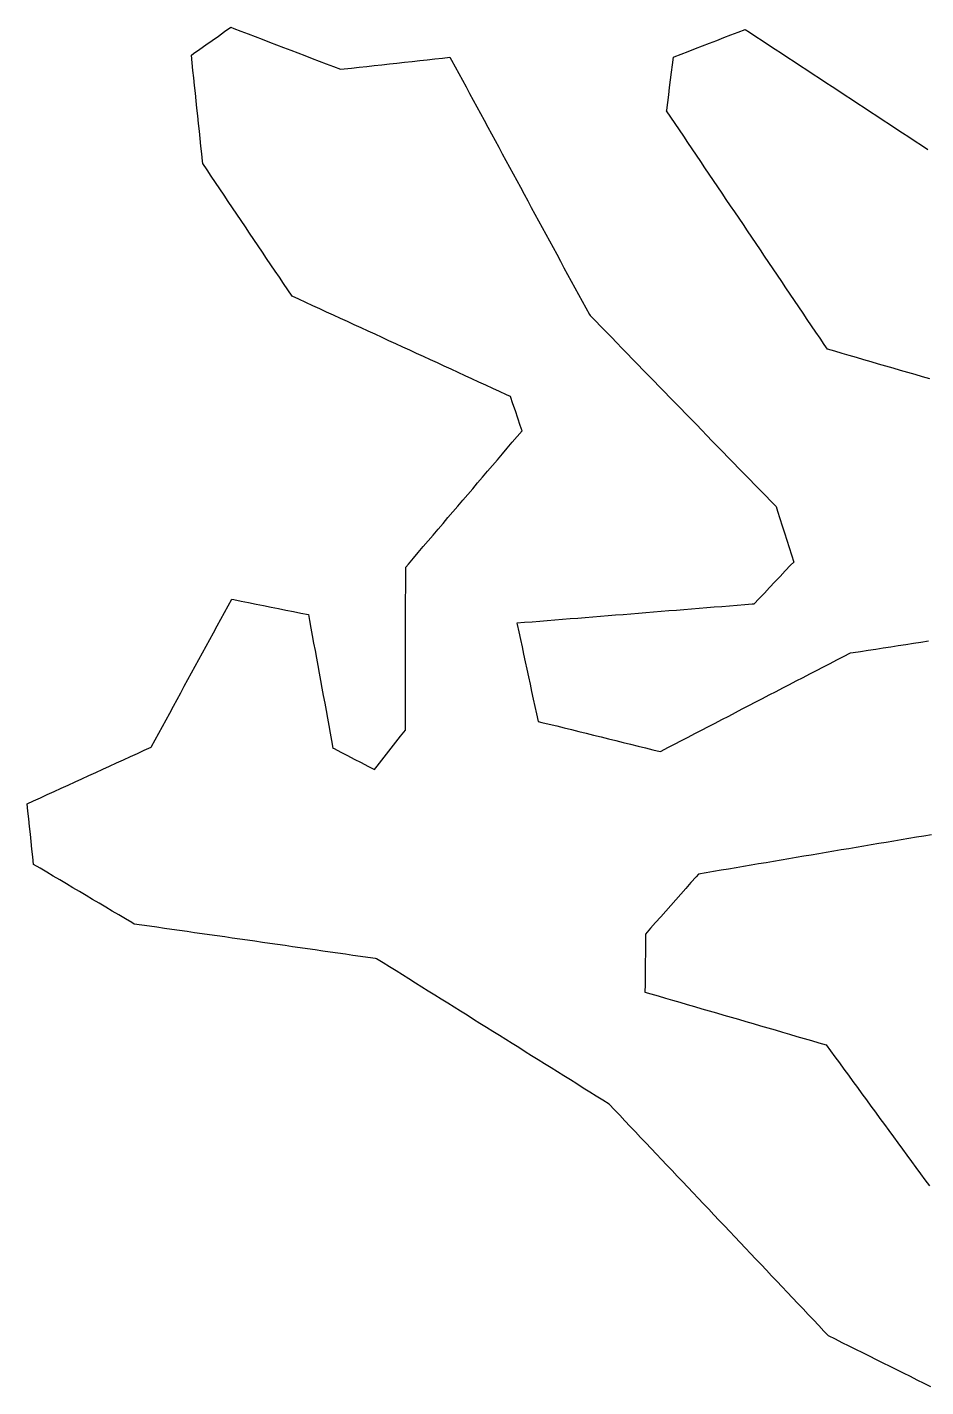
# Model space of a CAD drawing. Header units: millimetres. Extents: x 32 to 3054, y 42 to 5568.
# Drawn here: x 2251.1 to 2369.1, y 1824.8 to 2003.2 of the extents above; entities that cross this region are included whole.
import ezdxf

# ---------------------------------------------------------------- set-up
doc = ezdxf.new("R2010")
doc.units = ezdxf.units.MM
doc.layers.add('ALL_ISLANDS', color=7, linetype='Continuous')
doc.layers.add('OUTLINE_ISLAND_01', color=7, linetype='Continuous')

msp = doc.modelspace()

# ---------------------------------------------------------------- linework, layer by layer
at = {"layer": 'ALL_ISLANDS'}
for points in [[(2369.7946, 1824.8032), (2368.8991, 1825.2482), (2368.0035, 1825.6931), (2367.108, 1826.1381), (2366.2124, 1826.5831), (2365.3169, 1827.0281), (2364.4213, 1827.473), (2363.5258, 1827.918), (2362.6302, 1828.363), (2361.7347, 1828.808), (2360.8392, 1829.2529), (2359.9436, 1829.6979), (2359.0481, 1830.1429), (2358.1525, 1830.5879), (2357.257, 1831.0328), (2356.3614, 1831.4778), (2355.7507, 1832.1222), (2355.0629, 1832.8481), (2354.375, 1833.5739), (2353.6872, 1834.2998), (2352.9993, 1835.0256), (2352.3115, 1835.7515), (2351.6236, 1836.4773), (2350.9358, 1837.2032), (2350.2479, 1837.929), (2349.56, 1838.6549), (2348.8722, 1839.3807), (2348.1843, 1840.1066), (2347.4965, 1840.8324), (2346.8086, 1841.5583), (2346.1208, 1842.2841), (2345.4329, 1843.01), (2344.7451, 1843.7358), (2344.0572, 1844.4617), (2343.3694, 1845.1875), (2342.6815, 1845.9134), (2341.9936, 1846.6392), (2341.3058, 1847.365), (2340.6179, 1848.0909), (2339.9301, 1848.8167), (2339.2422, 1849.5426), (2338.5544, 1850.2684), (2337.8665, 1850.9943), (2337.1787, 1851.7201), (2336.4908, 1852.446), (2335.8029, 1853.1718), (2335.1151, 1853.8977), (2334.4272, 1854.6235), (2333.7394, 1855.3494), (2333.0515, 1856.0752), (2332.3637, 1856.8011), (2331.6758, 1857.5269), (2330.988, 1858.2528), (2330.3001, 1858.9786), (2329.6123, 1859.7045), (2328.9244, 1860.4303), (2328.2365, 1861.1562), (2327.5487, 1861.882), (2327.5416, 1861.8865), (2326.6936, 1862.4165), (2325.8456, 1862.9464), (2324.9976, 1863.4764), (2324.1496, 1864.0064), (2323.3016, 1864.5364), (2322.4536, 1865.0664), (2321.6056, 1865.5964), (2320.7575, 1866.1264), (2319.9095, 1866.6564), (2319.0615, 1867.1864), (2318.2135, 1867.7163), (2317.3655, 1868.2463), (2316.5175, 1868.7763), (2315.6695, 1869.3063), (2314.8215, 1869.8363), (2313.9735, 1870.3663), (2313.1255, 1870.8963), (2312.2775, 1871.4263), (2311.4295, 1871.9563), (2310.5815, 1872.4863), (2309.7335, 1873.0162), (2308.8855, 1873.5462), (2308.0375, 1874.0762), (2307.1895, 1874.6062), (2306.3415, 1875.1362), (2305.4935, 1875.6662), (2304.6455, 1876.1962), (2303.7975, 1876.7262), (2302.9495, 1877.2562), (2302.1015, 1877.7862), (2301.2535, 1878.3161), (2300.4055, 1878.8461), (2299.5574, 1879.3761), (2298.7094, 1879.9061), (2297.8614, 1880.4361), (2297.0134, 1880.9661), (2296.8607, 1880.988), (2295.8708, 1881.1297), (2294.8809, 1881.2714), (2293.891, 1881.4131), (2292.9011, 1881.5548), (2291.9112, 1881.6965), (2290.9213, 1881.8383), (2289.9314, 1881.98), (2288.9415, 1882.1217), (2287.9516, 1882.2634), (2286.9617, 1882.4051), (2285.9718, 1882.5468), (2284.9819, 1882.6886), (2283.992, 1882.8303), (2283.002, 1882.972), (2282.0121, 1883.1137), (2281.0222, 1883.2554), (2280.0323, 1883.3971), (2279.0424, 1883.5388), (2278.0525, 1883.6806), (2277.0626, 1883.8223), (2276.0727, 1883.964), (2275.0828, 1884.1057), (2274.0929, 1884.2474), (2273.103, 1884.3891), (2272.1131, 1884.5309), (2271.1232, 1884.6726), (2270.1333, 1884.8143), (2269.1433, 1884.956), (2268.1534, 1885.0977), (2267.1635, 1885.2394), (2266.1736, 1885.3812), (2265.1837, 1885.5229), (2264.8737, 1885.7062), (2264.013, 1886.2152), (2263.1522, 1886.7243), (2262.2915, 1887.2333), (2261.4307, 1887.7423), (2260.57, 1888.2513), (2259.7092, 1888.7603), (2258.8484, 1889.2694), (2257.9877, 1889.7784), (2257.1269, 1890.2874), (2256.2662, 1890.7964), (2255.4054, 1891.3055), (2254.5447, 1891.8145), (2253.6839, 1892.3235), (2252.8232, 1892.8325), (2251.9624, 1893.3416), (2251.9611, 1893.3544), (2251.8563, 1894.3489), (2251.7514, 1895.3434), (2251.6466, 1896.3379), (2251.5418, 1897.3324), (2251.437, 1898.3269), (2251.3322, 1899.3214), (2251.2274, 1900.3159), (2251.1225, 1901.3104), (2251.9479, 1901.6872), (2252.8575, 1902.1026), (2253.7672, 1902.518), (2254.6768, 1902.9333), (2255.5865, 1903.3487), (2256.4961, 1903.764), (2257.4058, 1904.1794), (2258.3154, 1904.5948), (2259.2251, 1905.0101), (2260.1348, 1905.4255), (2261.0444, 1905.8409), (2261.9541, 1906.2562), (2262.8637, 1906.6716), (2263.7734, 1907.087), (2264.683, 1907.5023), (2265.5927, 1907.9177), (2266.5023, 1908.3331), (2267.412, 1908.7484), (2267.452, 1908.8219), (2267.9303, 1909.7001), (2268.4087, 1910.5782), (2268.887, 1911.4564), (2269.3653, 1912.3346), (2269.8437, 1913.2128), (2270.322, 1914.091), (2270.8003, 1914.9691), (2271.2787, 1915.8473), (2271.757, 1916.7255), (2272.2353, 1917.6037), (2272.7137, 1918.4819), (2273.192, 1919.36), (2273.6703, 1920.2382), (2274.1486, 1921.1164), (2274.627, 1921.9946), (2275.1053, 1922.8728), (2275.5836, 1923.7509), (2276.062, 1924.6291), (2276.5403, 1925.5073), (2277.0186, 1926.3855), (2277.497, 1927.2637), (2277.9753, 1928.1418), (2278.2417, 1928.0887), (2279.2224, 1927.8929), (2280.203, 1927.6971), (2281.1837, 1927.5013), (2282.1643, 1927.3056), (2283.145, 1927.1098), (2284.1256, 1926.914), (2285.1063, 1926.7183), (2286.0869, 1926.5225), (2287.0676, 1926.3267), (2288.0482, 1926.131), (2288.195, 1925.3336), (2288.376, 1924.3501), (2288.5571, 1923.3666), (2288.7381, 1922.3832), (2288.9191, 1921.3997), (2289.1002, 1920.4162), (2289.2812, 1919.4327), (2289.4622, 1918.4492), (2289.6433, 1917.4658), (2289.8243, 1916.4823), (2290.0053, 1915.4988), (2290.1864, 1914.5153), (2290.3674, 1913.5319), (2290.5484, 1912.5484), (2290.7294, 1911.5649), (2290.9105, 1910.5814), (2291.0915, 1909.598), (2291.2725, 1908.6145), (2291.4121, 1908.5428), (2292.3016, 1908.0858), (2293.1911, 1907.6287), (2294.0805, 1907.1717), (2294.97, 1906.7147), (2295.8595, 1906.2577), (2296.7489, 1905.8007), (2297.0957, 1906.2465), (2297.7097, 1907.0358), (2298.3237, 1907.8251), (2298.9377, 1908.6144), (2299.5517, 1909.4037), (2300.1657, 1910.193), (2300.7797, 1910.9823), (2300.7806, 1911.3508), (2300.783, 1912.3508), (2300.7853, 1913.3508), (2300.7877, 1914.3508), (2300.7901, 1915.3508), (2300.7924, 1916.3508), (2300.7948, 1917.3508), (2300.7972, 1918.3508), (2300.7995, 1919.3508), (2300.8019, 1920.3508), (2300.8043, 1921.3507), (2300.8067, 1922.3507), (2300.809, 1923.3507), (2300.8114, 1924.3507), (2300.8138, 1925.3507), (2300.8161, 1926.3507), (2300.8185, 1927.3507), (2300.8209, 1928.3507), (2300.8232, 1929.3507), (2300.8256, 1930.3507), (2300.828, 1931.3507), (2300.8304, 1932.3507), (2301.1798, 1932.7599), (2301.8291, 1933.5204), (2302.4785, 1934.2809), (2303.1278, 1935.0413), (2303.7772, 1935.8018), (2304.4266, 1936.5623), (2305.0759, 1937.3228), (2305.7253, 1938.0833), (2306.3746, 1938.8437), (2307.024, 1939.6042), (2307.6734, 1940.3647), (2308.3227, 1941.1252), (2308.9721, 1941.8857), (2309.6214, 1942.6461), (2310.2708, 1943.4066), (2310.9202, 1944.1671), (2311.5695, 1944.9276), (2312.2189, 1945.6881), (2312.8683, 1946.4485), (2313.5176, 1947.209), (2314.167, 1947.9695), (2314.8163, 1948.73), (2315.4657, 1949.4905), (2316.1151, 1950.251), (2315.8757, 1950.9502), (2315.5518, 1951.8963), (2315.2278, 1952.8424), (2314.9039, 1953.7885), (2314.58, 1954.7345), (2314.0727, 1954.9676), (2313.164, 1955.3851), (2312.2553, 1955.8025), (2311.3466, 1956.22), (2310.4379, 1956.6374), (2309.5292, 1957.0549), (2308.6205, 1957.4723), (2307.7118, 1957.8898), (2306.8031, 1958.3072), (2305.8944, 1958.7247), (2304.9857, 1959.1421), (2304.077, 1959.5596), (2303.1683, 1959.977), (2302.2596, 1960.3945), (2301.3509, 1960.8119), (2300.4422, 1961.2294), (2299.5335, 1961.6468), (2298.6248, 1962.0643), (2297.7161, 1962.4817), (2296.8074, 1962.8992), (2295.8987, 1963.3166), (2294.99, 1963.7341), (2294.0813, 1964.1515), (2293.1726, 1964.569), (2292.2639, 1964.9864), (2291.3552, 1965.4039), (2290.4465, 1965.8213), (2289.5378, 1966.2388), (2288.6291, 1966.6562), (2287.7204, 1967.0737), (2286.8117, 1967.4911), (2285.903, 1967.9086), (2285.357, 1968.719), (2284.7983, 1969.5483), (2284.2396, 1970.3777), (2283.6808, 1971.207), (2283.1221, 1972.0364), (2282.5634, 1972.8657), (2282.0046, 1973.6951), (2281.4459, 1974.5244), (2280.8872, 1975.3538), (2280.3284, 1976.1831), (2279.7697, 1977.0125), (2279.211, 1977.8418), (2278.6522, 1978.6712), (2278.0935, 1979.5005), (2277.5348, 1980.3298), (2276.976, 1981.1592), (2276.4173, 1981.9885), (2275.8586, 1982.8179), (2275.2998, 1983.6472), (2274.7411, 1984.4766), (2274.1824, 1985.3059), (2274.1514, 1985.5993), (2274.0464, 1986.5937), (2273.9413, 1987.5882), (2273.8363, 1988.5827), (2273.7313, 1989.5771), (2273.6263, 1990.5716), (2273.5212, 1991.5661), (2273.4162, 1992.5605), (2273.3112, 1993.555), (2273.2061, 1994.5495), (2273.1011, 1995.544), (2272.9961, 1996.5384), (2272.8911, 1997.5329), (2272.786, 1998.5274), (2272.681, 1999.5218), (2272.9666, 1999.7246), (2273.782, 2000.3034), (2274.5975, 2000.8823), (2275.4129, 2001.4611), (2276.2283, 2002.04), (2277.0438, 2002.6188), (2277.8592, 2003.1977), (2278.2611, 2003.0436), (2279.1948, 2002.6855), (2280.1285, 2002.3275), (2281.0622, 2001.9695), (2281.9959, 2001.6114), (2282.9296, 2001.2534), (2283.8633, 2000.8954), (2284.7971, 2000.5373), (2285.7308, 2000.1793), (2286.6645, 1999.8213), (2287.5982, 1999.4632), (2288.5319, 1999.1052), (2289.4656, 1998.7472), (2290.3993, 1998.3891), (2291.333, 1998.0311), (2292.2667, 1997.6731), (2292.726, 1997.7239), (2293.7199, 1997.834), (2294.7138, 1997.944), (2295.7077, 1998.0541), (2296.7017, 1998.1641), (2297.6956, 1998.2742), (2298.6895, 1998.3842), (2299.6834, 1998.4943), (2300.6774, 1998.6044), (2301.6713, 1998.7144), (2302.6652, 1998.8245), (2303.6591, 1998.9345), (2304.6531, 1999.0446), (2305.647, 1999.1546), (2306.6409, 1999.2647), (2306.8425, 1998.8926), (2307.3189, 1998.0133), (2307.7953, 1997.1341), (2308.2717, 1996.2549), (2308.7481, 1995.3756), (2309.2245, 1994.4964), (2309.7009, 1993.6172), (2310.1773, 1992.738), (2310.6537, 1991.8587), (2311.1301, 1990.9795), (2311.6065, 1990.1003), (2312.0829, 1989.221), (2312.5593, 1988.3418), (2313.0357, 1987.4626), (2313.5121, 1986.5833), (2313.9885, 1985.7041), (2314.4649, 1984.8249), (2314.9413, 1983.9456), (2315.4177, 1983.0664), (2315.8941, 1982.1872), (2316.3704, 1981.3079), (2316.8468, 1980.4287), (2317.3232, 1979.5495), (2317.7996, 1978.6703), (2318.276, 1977.791), (2318.7524, 1976.9118), (2319.2288, 1976.0326), (2319.7052, 1975.1533), (2320.1816, 1974.2741), (2320.658, 1973.3949), (2321.1344, 1972.5156), (2321.6108, 1971.6364), (2322.0872, 1970.7572), (2322.5636, 1969.8779), (2323.04, 1968.9987), (2323.5164, 1968.1195), (2323.9928, 1967.2402), (2324.4692, 1966.361), (2324.9456, 1965.4818), (2325.0439, 1965.3807), (2325.7414, 1964.6641), (2326.4388, 1963.9474), (2327.1362, 1963.2308), (2327.8337, 1962.5141), (2328.5311, 1961.7975), (2329.2286, 1961.0809), (2329.926, 1960.3642), (2330.6234, 1959.6476), (2331.3209, 1958.9309), (2332.0183, 1958.2143), (2332.7158, 1957.4976), (2333.4132, 1956.781), (2334.1106, 1956.0644), (2334.8081, 1955.3477), (2335.5055, 1954.6311), (2336.203, 1953.9144), (2336.9004, 1953.1978), (2337.5978, 1952.4811), (2338.2953, 1951.7645), (2338.9927, 1951.0478), (2339.6902, 1950.3312), (2340.3876, 1949.6146), (2341.085, 1948.8979), (2341.7825, 1948.1813), (2342.4799, 1947.4646), (2343.1774, 1946.748), (2343.8748, 1946.0313), (2344.5722, 1945.3147), (2345.2697, 1944.5981), (2345.9671, 1943.8814), (2346.6646, 1943.1648), (2347.362, 1942.4481), (2348.0594, 1941.7315), (2348.7569, 1941.0148), (2349.4543, 1940.2982), (2349.6466, 1939.695), (2349.9503, 1938.7422), (2350.2539, 1937.7895), (2350.5576, 1936.8367), (2350.8613, 1935.8839), (2351.165, 1934.9312), (2351.4687, 1933.9784), (2351.7723, 1933.0256), (2351.3601, 1932.5894), (2350.6732, 1931.8626), (2349.9864, 1931.1359), (2349.2995, 1930.4091), (2348.6126, 1929.6823), (2347.9258, 1928.9555), (2347.2389, 1928.2287), (2346.552, 1927.502), (2346.3345, 1927.4844), (2345.3378, 1927.4037), (2344.3411, 1927.3231), (2343.3443, 1927.2425), (2342.3476, 1927.1619), (2341.3508, 1927.0813), (2340.3541, 1927.0007), (2339.3573, 1926.92), (2338.3606, 1926.8394), (2337.3638, 1926.7588), (2336.3671, 1926.6782), (2335.3703, 1926.5976), (2334.3736, 1926.517), (2333.3769, 1926.4363), (2332.3801, 1926.3557), (2331.3834, 1926.2751), (2330.3866, 1926.1945), (2329.3899, 1926.1139), (2328.3931, 1926.0333), (2327.3964, 1925.9526), (2326.3996, 1925.872), (2325.4029, 1925.7914), (2324.4061, 1925.7108), (2323.4094, 1925.6302), (2322.4127, 1925.5496), (2321.4159, 1925.4689), (2320.4192, 1925.3883), (2319.4224, 1925.3077), (2318.4257, 1925.2271), (2317.4289, 1925.1465), (2316.4322, 1925.0659), (2315.4354, 1924.9852), (2315.4704, 1924.8223), (2315.6804, 1923.8446), (2315.8905, 1922.8669), (2316.1005, 1921.8892), (2316.3105, 1920.9115), (2316.5205, 1919.9338), (2316.7305, 1918.9561), (2316.9405, 1917.9784), (2317.1505, 1917.0007), (2317.3605, 1916.023), (2317.5705, 1915.0453), (2317.7806, 1914.0676), (2317.9906, 1913.0899), (2318.2006, 1912.1122), (2318.7111, 1911.9866), (2319.6821, 1911.7476), (2320.6531, 1911.5086), (2321.6241, 1911.2696), (2322.5952, 1911.0305), (2323.5662, 1910.7915), (2324.5372, 1910.5525), (2325.5082, 1910.3135), (2326.4792, 1910.0745), (2327.4503, 1909.8355), (2328.4213, 1909.5965), (2329.3923, 1909.3575), (2330.3633, 1909.1185), (2331.3343, 1908.8795), (2332.3053, 1908.6405), (2333.2764, 1908.4015), (2334.2474, 1908.1625), (2334.3584, 1908.22), (2335.2463, 1908.6799), (2336.1343, 1909.1398), (2337.0223, 1909.5997), (2337.9102, 1910.0596), (2338.7982, 1910.5195), (2339.6862, 1910.9794), (2340.5741, 1911.4393), (2341.4621, 1911.8992), (2342.3501, 1912.3591), (2343.2381, 1912.819), (2344.126, 1913.2789), (2345.014, 1913.7388), (2345.902, 1914.1987), (2346.7899, 1914.6586), (2347.6779, 1915.1185), (2348.5659, 1915.5784), (2349.4538, 1916.0383), (2350.3418, 1916.4982), (2351.2298, 1916.9581), (2352.1177, 1917.418), (2353.0057, 1917.8779), (2353.8937, 1918.3378), (2354.7816, 1918.7977), (2355.6696, 1919.2576), (2356.5576, 1919.7175), (2357.4456, 1920.1774), (2358.3335, 1920.6373), (2359.2215, 1921.0972), (2359.5789, 1921.1522), (2360.5673, 1921.3042), (2361.5557, 1921.4563), (2362.544, 1921.6083), (2363.5324, 1921.7603), (2364.5208, 1921.9124), (2365.5092, 1922.0644), (2366.4975, 1922.2164), (2367.4859, 1922.3684), (2368.4743, 1922.5205), (2369.4627, 1922.6725)], [(2369.6428, 1957.0516), (2368.6824, 1957.3303), (2367.722, 1957.6089), (2366.7616, 1957.8875), (2365.8012, 1958.1661), (2364.8408, 1958.4448), (2363.8804, 1958.7234), (2362.92, 1959.002), (2361.9596, 1959.2806), (2360.9992, 1959.5593), (2360.0388, 1959.8379), (2359.0784, 1960.1165), (2358.118, 1960.3952), (2357.1576, 1960.6738), (2356.1972, 1960.9524), (2355.7962, 1961.5464), (2355.2365, 1962.3751), (2354.6769, 1963.2038), (2354.1173, 1964.0326), (2353.5576, 1964.8613), (2352.998, 1965.6901), (2352.4384, 1966.5188), (2351.8787, 1967.3475), (2351.3191, 1968.1763), (2350.7595, 1969.005), (2350.1998, 1969.8338), (2349.6402, 1970.6625), (2349.0806, 1971.4912), (2348.5209, 1972.32), (2347.9613, 1973.1487), (2347.4017, 1973.9775), (2346.842, 1974.8062), (2346.2824, 1975.6349), (2345.7228, 1976.4637), (2345.1631, 1977.2924), (2344.6035, 1978.1212), (2344.0439, 1978.9499), (2343.4842, 1979.7786), (2342.9246, 1980.6074), (2342.365, 1981.4361), (2341.8053, 1982.2649), (2341.2457, 1983.0936), (2340.6861, 1983.9223), (2340.1264, 1984.7511), (2339.5668, 1985.5798), (2339.0072, 1986.4086), (2338.4475, 1987.2373), (2337.8879, 1988.066), (2337.3283, 1988.8948), (2336.7686, 1989.7235), (2336.209, 1990.5523), (2335.6494, 1991.381), (2335.0897, 1992.2097), (2335.104, 1992.3213), (2335.2305, 1993.3133), (2335.357, 1994.3053), (2335.4835, 1995.2972), (2335.61, 1996.2892), (2335.7365, 1997.2812), (2335.8631, 1998.2731), (2335.9896, 1999.2651), (2336.0733, 1999.2976), (2337.0056, 1999.6592), (2337.9379, 2000.0208), (2338.8703, 2000.3824), (2339.8026, 2000.7441), (2340.7349, 2001.1057), (2341.6672, 2001.4673), (2342.5995, 2001.8289), (2343.5319, 2002.1906), (2344.4642, 2002.5522), (2345.3965, 2002.9138), (2345.9791, 2002.5312), (2346.815, 2001.9823), (2347.6509, 2001.4334), (2348.4868, 2000.8845), (2349.3227, 2000.3356), (2350.1586, 1999.7867), (2350.9945, 1999.2378), (2351.8303, 1998.6889), (2352.6662, 1998.14), (2353.5021, 1997.5911), (2354.338, 1997.0422), (2355.1739, 1996.4933), (2356.0098, 1995.9444), (2356.8457, 1995.3955), (2357.6816, 1994.8466), (2358.5175, 1994.2977), (2359.3533, 1993.7488), (2360.1892, 1993.1999), (2361.0251, 1992.651), (2361.861, 1992.1021), (2362.6969, 1991.5532), (2363.5328, 1991.0043), (2364.3687, 1990.4554), (2365.2046, 1989.9065), (2366.0405, 1989.3576), (2366.8763, 1988.8087), (2367.7122, 1988.2598), (2368.5481, 1987.7109), (2369.384, 1987.162)], [(2369.851, 1897.2333), (2368.8649, 1897.0671), (2367.8788, 1896.9008), (2366.8927, 1896.7345), (2365.9066, 1896.5682), (2364.9206, 1896.402), (2363.9345, 1896.2357), (2362.9484, 1896.0694), (2361.9623, 1895.9032), (2360.9762, 1895.7369), (2359.9902, 1895.5706), (2359.0041, 1895.4044), (2358.018, 1895.2381), (2357.0319, 1895.0718), (2356.0458, 1894.9055), (2355.0598, 1894.7393), (2354.0737, 1894.573), (2353.0876, 1894.4067), (2352.1015, 1894.2405), (2351.1154, 1894.0742), (2350.1294, 1893.9079), (2349.1433, 1893.7417), (2348.1572, 1893.5754), (2347.1711, 1893.4091), (2346.185, 1893.2429), (2345.199, 1893.0766), (2344.2129, 1892.9103), (2343.2268, 1892.744), (2342.2407, 1892.5778), (2341.2546, 1892.4115), (2340.2686, 1892.2452), (2339.2825, 1892.079), (2338.9492, 1891.7024), (2338.2864, 1890.9536), (2337.6237, 1890.2047), (2336.9609, 1889.4559), (2336.2981, 1888.7071), (2335.6354, 1887.9583), (2334.9726, 1887.2094), (2334.3098, 1886.4606), (2333.6471, 1885.7118), (2332.9843, 1884.9629), (2332.3215, 1884.2141), (2332.3152, 1883.5884), (2332.305, 1882.5884), (2332.2947, 1881.5885), (2332.2845, 1880.5885), (2332.2743, 1879.5886), (2332.2641, 1878.5886), (2332.2539, 1877.5887), (2332.2437, 1876.5887), (2332.999, 1876.3692), (2333.9592, 1876.0901), (2334.9195, 1875.811), (2335.8797, 1875.5319), (2336.84, 1875.2528), (2337.8002, 1874.9736), (2338.7605, 1874.6945), (2339.7208, 1874.4154), (2340.681, 1874.1363), (2341.6413, 1873.8572), (2342.6015, 1873.5781), (2343.5618, 1873.2989), (2344.522, 1873.0198), (2345.4823, 1872.7407), (2346.4426, 1872.4616), (2347.4028, 1872.1825), (2348.3631, 1871.9034), (2349.3233, 1871.6242), (2350.2836, 1871.3451), (2351.2438, 1871.066), (2352.2041, 1870.7869), (2353.1644, 1870.5078), (2354.1246, 1870.2287), (2355.0849, 1869.9495), (2356.0451, 1869.6704), (2356.6065, 1868.9038), (2357.1973, 1868.097), (2357.7882, 1867.2902), (2358.379, 1866.4834), (2358.9698, 1865.6766), (2359.5606, 1864.8698), (2360.1515, 1864.063), (2360.7423, 1863.2562), (2361.3331, 1862.4494), (2361.9239, 1861.6426), (2362.5148, 1860.8358), (2363.1056, 1860.029), (2363.6964, 1859.2222), (2364.2872, 1858.4154), (2364.878, 1857.6086), (2365.4689, 1856.8018), (2366.0597, 1855.995), (2366.6505, 1855.1882), (2367.2413, 1854.3814), (2367.8322, 1853.5746), (2368.423, 1852.7678), (2369.0138, 1851.961), (2369.6046, 1851.1542)]]:
    msp.add_lwpolyline(points, dxfattribs=at)
at = {"layer": 'OUTLINE_ISLAND_01'}
for points in [[(2369.7946, 1824.8032), (2368.8991, 1825.2482), (2368.0035, 1825.6931), (2367.108, 1826.1381), (2366.2124, 1826.5831), (2365.3169, 1827.0281), (2364.4213, 1827.473), (2363.5258, 1827.918), (2362.6302, 1828.363), (2361.7347, 1828.808), (2360.8392, 1829.2529), (2359.9436, 1829.6979), (2359.0481, 1830.1429), (2358.1525, 1830.5879), (2357.257, 1831.0328), (2356.3614, 1831.4778), (2355.7507, 1832.1222), (2355.0629, 1832.8481), (2354.375, 1833.5739), (2353.6872, 1834.2998), (2352.9993, 1835.0256), (2352.3115, 1835.7515), (2351.6236, 1836.4773), (2350.9358, 1837.2032), (2350.2479, 1837.929), (2349.56, 1838.6549), (2348.8722, 1839.3807), (2348.1843, 1840.1066), (2347.4965, 1840.8324), (2346.8086, 1841.5583), (2346.1208, 1842.2841), (2345.4329, 1843.01), (2344.7451, 1843.7358), (2344.0572, 1844.4617), (2343.3694, 1845.1875), (2342.6815, 1845.9134), (2341.9936, 1846.6392), (2341.3058, 1847.365), (2340.6179, 1848.0909), (2339.9301, 1848.8167), (2339.2422, 1849.5426), (2338.5544, 1850.2684), (2337.8665, 1850.9943), (2337.1787, 1851.7201), (2336.4908, 1852.446), (2335.8029, 1853.1718), (2335.1151, 1853.8977), (2334.4272, 1854.6235), (2333.7394, 1855.3494), (2333.0515, 1856.0752), (2332.3637, 1856.8011), (2331.6758, 1857.5269), (2330.988, 1858.2528), (2330.3001, 1858.9786), (2329.6123, 1859.7045), (2328.9244, 1860.4303), (2328.2365, 1861.1562), (2327.5487, 1861.882), (2327.5416, 1861.8865), (2326.6936, 1862.4165), (2325.8456, 1862.9464), (2324.9976, 1863.4764), (2324.1496, 1864.0064), (2323.3016, 1864.5364), (2322.4536, 1865.0664), (2321.6056, 1865.5964), (2320.7575, 1866.1264), (2319.9095, 1866.6564), (2319.0615, 1867.1864), (2318.2135, 1867.7163), (2317.3655, 1868.2463), (2316.5175, 1868.7763), (2315.6695, 1869.3063), (2314.8215, 1869.8363), (2313.9735, 1870.3663), (2313.1255, 1870.8963), (2312.2775, 1871.4263), (2311.4295, 1871.9563), (2310.5815, 1872.4863), (2309.7335, 1873.0162), (2308.8855, 1873.5462), (2308.0375, 1874.0762), (2307.1895, 1874.6062), (2306.3415, 1875.1362), (2305.4935, 1875.6662), (2304.6455, 1876.1962), (2303.7975, 1876.7262), (2302.9495, 1877.2562), (2302.1015, 1877.7862), (2301.2535, 1878.3161), (2300.4055, 1878.8461), (2299.5574, 1879.3761), (2298.7094, 1879.9061), (2297.8614, 1880.4361), (2297.0134, 1880.9661), (2296.8607, 1880.988), (2295.8708, 1881.1297), (2294.8809, 1881.2714), (2293.891, 1881.4131), (2292.9011, 1881.5548), (2291.9112, 1881.6965), (2290.9213, 1881.8383), (2289.9314, 1881.98), (2288.9415, 1882.1217), (2287.9516, 1882.2634), (2286.9617, 1882.4051), (2285.9718, 1882.5468), (2284.9819, 1882.6886), (2283.992, 1882.8303), (2283.002, 1882.972), (2282.0121, 1883.1137), (2281.0222, 1883.2554), (2280.0323, 1883.3971), (2279.0424, 1883.5388), (2278.0525, 1883.6806), (2277.0626, 1883.8223), (2276.0727, 1883.964), (2275.0828, 1884.1057), (2274.0929, 1884.2474), (2273.103, 1884.3891), (2272.1131, 1884.5309), (2271.1232, 1884.6726), (2270.1333, 1884.8143), (2269.1433, 1884.956), (2268.1534, 1885.0977), (2267.1635, 1885.2394), (2266.1736, 1885.3812), (2265.1837, 1885.5229), (2264.8737, 1885.7062), (2264.013, 1886.2152), (2263.1522, 1886.7243), (2262.2915, 1887.2333), (2261.4307, 1887.7423), (2260.57, 1888.2513), (2259.7092, 1888.7603), (2258.8484, 1889.2694), (2257.9877, 1889.7784), (2257.1269, 1890.2874), (2256.2662, 1890.7964), (2255.4054, 1891.3055), (2254.5447, 1891.8145), (2253.6839, 1892.3235), (2252.8232, 1892.8325), (2251.9624, 1893.3416), (2251.9611, 1893.3544), (2251.8563, 1894.3489), (2251.7514, 1895.3434), (2251.6466, 1896.3379), (2251.5418, 1897.3324), (2251.437, 1898.3269), (2251.3322, 1899.3214), (2251.2274, 1900.3159), (2251.1225, 1901.3104), (2251.9479, 1901.6872), (2252.8575, 1902.1026), (2253.7672, 1902.518), (2254.6768, 1902.9333), (2255.5865, 1903.3487), (2256.4961, 1903.764), (2257.4058, 1904.1794), (2258.3154, 1904.5948), (2259.2251, 1905.0101), (2260.1348, 1905.4255), (2261.0444, 1905.8409), (2261.9541, 1906.2562), (2262.8637, 1906.6716), (2263.7734, 1907.087), (2264.683, 1907.5023), (2265.5927, 1907.9177), (2266.5023, 1908.3331), (2267.412, 1908.7484), (2267.452, 1908.8219), (2267.9303, 1909.7001), (2268.4087, 1910.5782), (2268.887, 1911.4564), (2269.3653, 1912.3346), (2269.8437, 1913.2128), (2270.322, 1914.091), (2270.8003, 1914.9691), (2271.2787, 1915.8473), (2271.757, 1916.7255), (2272.2353, 1917.6037), (2272.7137, 1918.4819), (2273.192, 1919.36), (2273.6703, 1920.2382), (2274.1486, 1921.1164), (2274.627, 1921.9946), (2275.1053, 1922.8728), (2275.5836, 1923.7509), (2276.062, 1924.6291), (2276.5403, 1925.5073), (2277.0186, 1926.3855), (2277.497, 1927.2637), (2277.9753, 1928.1418), (2278.2417, 1928.0887), (2279.2224, 1927.8929), (2280.203, 1927.6971), (2281.1837, 1927.5013), (2282.1643, 1927.3056), (2283.145, 1927.1098), (2284.1256, 1926.914), (2285.1063, 1926.7183), (2286.0869, 1926.5225), (2287.0676, 1926.3267), (2288.0482, 1926.131), (2288.195, 1925.3336), (2288.376, 1924.3501), (2288.5571, 1923.3666), (2288.7381, 1922.3832), (2288.9191, 1921.3997), (2289.1002, 1920.4162), (2289.2812, 1919.4327), (2289.4622, 1918.4492), (2289.6433, 1917.4658), (2289.8243, 1916.4823), (2290.0053, 1915.4988), (2290.1864, 1914.5153), (2290.3674, 1913.5319), (2290.5484, 1912.5484), (2290.7294, 1911.5649), (2290.9105, 1910.5814), (2291.0915, 1909.598), (2291.2725, 1908.6145), (2291.4121, 1908.5428), (2292.3016, 1908.0858), (2293.1911, 1907.6287), (2294.0805, 1907.1717), (2294.97, 1906.7147), (2295.8595, 1906.2577), (2296.7489, 1905.8007), (2297.0957, 1906.2465), (2297.7097, 1907.0358), (2298.3237, 1907.8251), (2298.9377, 1908.6144), (2299.5517, 1909.4037), (2300.1657, 1910.193), (2300.7797, 1910.9823), (2300.7806, 1911.3508), (2300.783, 1912.3508), (2300.7853, 1913.3508), (2300.7877, 1914.3508), (2300.7901, 1915.3508), (2300.7924, 1916.3508), (2300.7948, 1917.3508), (2300.7972, 1918.3508), (2300.7995, 1919.3508), (2300.8019, 1920.3508), (2300.8043, 1921.3507), (2300.8067, 1922.3507), (2300.809, 1923.3507), (2300.8114, 1924.3507), (2300.8138, 1925.3507), (2300.8161, 1926.3507), (2300.8185, 1927.3507), (2300.8209, 1928.3507), (2300.8232, 1929.3507), (2300.8256, 1930.3507), (2300.828, 1931.3507), (2300.8304, 1932.3507), (2301.1798, 1932.7599), (2301.8291, 1933.5204), (2302.4785, 1934.2809), (2303.1278, 1935.0413), (2303.7772, 1935.8018), (2304.4266, 1936.5623), (2305.0759, 1937.3228), (2305.7253, 1938.0833), (2306.3746, 1938.8437), (2307.024, 1939.6042), (2307.6734, 1940.3647), (2308.3227, 1941.1252), (2308.9721, 1941.8857), (2309.6214, 1942.6461), (2310.2708, 1943.4066), (2310.9202, 1944.1671), (2311.5695, 1944.9276), (2312.2189, 1945.6881), (2312.8683, 1946.4485), (2313.5176, 1947.209), (2314.167, 1947.9695), (2314.8163, 1948.73), (2315.4657, 1949.4905), (2316.1151, 1950.251), (2315.8757, 1950.9502), (2315.5518, 1951.8963), (2315.2278, 1952.8424), (2314.9039, 1953.7885), (2314.58, 1954.7345), (2314.0727, 1954.9676), (2313.164, 1955.3851), (2312.2553, 1955.8025), (2311.3466, 1956.22), (2310.4379, 1956.6374), (2309.5292, 1957.0549), (2308.6205, 1957.4723), (2307.7118, 1957.8898), (2306.8031, 1958.3072), (2305.8944, 1958.7247), (2304.9857, 1959.1421), (2304.077, 1959.5596), (2303.1683, 1959.977), (2302.2596, 1960.3945), (2301.3509, 1960.8119), (2300.4422, 1961.2294), (2299.5335, 1961.6468), (2298.6248, 1962.0643), (2297.7161, 1962.4817), (2296.8074, 1962.8992), (2295.8987, 1963.3166), (2294.99, 1963.7341), (2294.0813, 1964.1515), (2293.1726, 1964.569), (2292.2639, 1964.9864), (2291.3552, 1965.4039), (2290.4465, 1965.8213), (2289.5378, 1966.2388), (2288.6291, 1966.6562), (2287.7204, 1967.0737), (2286.8117, 1967.4911), (2285.903, 1967.9086), (2285.357, 1968.719), (2284.7983, 1969.5483), (2284.2396, 1970.3777), (2283.6808, 1971.207), (2283.1221, 1972.0364), (2282.5634, 1972.8657), (2282.0046, 1973.6951), (2281.4459, 1974.5244), (2280.8872, 1975.3538), (2280.3284, 1976.1831), (2279.7697, 1977.0125), (2279.211, 1977.8418), (2278.6522, 1978.6712), (2278.0935, 1979.5005), (2277.5348, 1980.3298), (2276.976, 1981.1592), (2276.4173, 1981.9885), (2275.8586, 1982.8179), (2275.2998, 1983.6472), (2274.7411, 1984.4766), (2274.1824, 1985.3059), (2274.1514, 1985.5993), (2274.0464, 1986.5937), (2273.9413, 1987.5882), (2273.8363, 1988.5827), (2273.7313, 1989.5771), (2273.6263, 1990.5716), (2273.5212, 1991.5661), (2273.4162, 1992.5605), (2273.3112, 1993.555), (2273.2061, 1994.5495), (2273.1011, 1995.544), (2272.9961, 1996.5384), (2272.8911, 1997.5329), (2272.786, 1998.5274), (2272.681, 1999.5218), (2272.9666, 1999.7246), (2273.782, 2000.3034), (2274.5975, 2000.8823), (2275.4129, 2001.4611), (2276.2283, 2002.04), (2277.0438, 2002.6188), (2277.8592, 2003.1977), (2278.2611, 2003.0436), (2279.1948, 2002.6855), (2280.1285, 2002.3275), (2281.0622, 2001.9695), (2281.9959, 2001.6114), (2282.9296, 2001.2534), (2283.8633, 2000.8954), (2284.7971, 2000.5373), (2285.7308, 2000.1793), (2286.6645, 1999.8213), (2287.5982, 1999.4632), (2288.5319, 1999.1052), (2289.4656, 1998.7472), (2290.3993, 1998.3891), (2291.333, 1998.0311), (2292.2667, 1997.6731), (2292.726, 1997.7239), (2293.7199, 1997.834), (2294.7138, 1997.944), (2295.7077, 1998.0541), (2296.7017, 1998.1641), (2297.6956, 1998.2742), (2298.6895, 1998.3842), (2299.6834, 1998.4943), (2300.6774, 1998.6044), (2301.6713, 1998.7144), (2302.6652, 1998.8245), (2303.6591, 1998.9345), (2304.6531, 1999.0446), (2305.647, 1999.1546), (2306.6409, 1999.2647), (2306.8425, 1998.8926), (2307.3189, 1998.0133), (2307.7953, 1997.1341), (2308.2717, 1996.2549), (2308.7481, 1995.3756), (2309.2245, 1994.4964), (2309.7009, 1993.6172), (2310.1773, 1992.738), (2310.6537, 1991.8587), (2311.1301, 1990.9795), (2311.6065, 1990.1003), (2312.0829, 1989.221), (2312.5593, 1988.3418), (2313.0357, 1987.4626), (2313.5121, 1986.5833), (2313.9885, 1985.7041), (2314.4649, 1984.8249), (2314.9413, 1983.9456), (2315.4177, 1983.0664), (2315.8941, 1982.1872), (2316.3704, 1981.3079), (2316.8468, 1980.4287), (2317.3232, 1979.5495), (2317.7996, 1978.6703), (2318.276, 1977.791), (2318.7524, 1976.9118), (2319.2288, 1976.0326), (2319.7052, 1975.1533), (2320.1816, 1974.2741), (2320.658, 1973.3949), (2321.1344, 1972.5156), (2321.6108, 1971.6364), (2322.0872, 1970.7572), (2322.5636, 1969.8779), (2323.04, 1968.9987), (2323.5164, 1968.1195), (2323.9928, 1967.2402), (2324.4692, 1966.361), (2324.9456, 1965.4818), (2325.0439, 1965.3807), (2325.7414, 1964.6641), (2326.4388, 1963.9474), (2327.1362, 1963.2308), (2327.8337, 1962.5141), (2328.5311, 1961.7975), (2329.2286, 1961.0809), (2329.926, 1960.3642), (2330.6234, 1959.6476), (2331.3209, 1958.9309), (2332.0183, 1958.2143), (2332.7158, 1957.4976), (2333.4132, 1956.781), (2334.1106, 1956.0644), (2334.8081, 1955.3477), (2335.5055, 1954.6311), (2336.203, 1953.9144), (2336.9004, 1953.1978), (2337.5978, 1952.4811), (2338.2953, 1951.7645), (2338.9927, 1951.0478), (2339.6902, 1950.3312), (2340.3876, 1949.6146), (2341.085, 1948.8979), (2341.7825, 1948.1813), (2342.4799, 1947.4646), (2343.1774, 1946.748), (2343.8748, 1946.0313), (2344.5722, 1945.3147), (2345.2697, 1944.5981), (2345.9671, 1943.8814), (2346.6646, 1943.1648), (2347.362, 1942.4481), (2348.0594, 1941.7315), (2348.7569, 1941.0148), (2349.4543, 1940.2982), (2349.6466, 1939.695), (2349.9503, 1938.7422), (2350.2539, 1937.7895), (2350.5576, 1936.8367), (2350.8613, 1935.8839), (2351.165, 1934.9312), (2351.4687, 1933.9784), (2351.7723, 1933.0256), (2351.3601, 1932.5894), (2350.6732, 1931.8626), (2349.9864, 1931.1359), (2349.2995, 1930.4091), (2348.6126, 1929.6823), (2347.9258, 1928.9555), (2347.2389, 1928.2287), (2346.552, 1927.502), (2346.3345, 1927.4844), (2345.3378, 1927.4037), (2344.3411, 1927.3231), (2343.3443, 1927.2425), (2342.3476, 1927.1619), (2341.3508, 1927.0813), (2340.3541, 1927.0007), (2339.3573, 1926.92), (2338.3606, 1926.8394), (2337.3638, 1926.7588), (2336.3671, 1926.6782), (2335.3703, 1926.5976), (2334.3736, 1926.517), (2333.3769, 1926.4363), (2332.3801, 1926.3557), (2331.3834, 1926.2751), (2330.3866, 1926.1945), (2329.3899, 1926.1139), (2328.3931, 1926.0333), (2327.3964, 1925.9526), (2326.3996, 1925.872), (2325.4029, 1925.7914), (2324.4061, 1925.7108), (2323.4094, 1925.6302), (2322.4127, 1925.5496), (2321.4159, 1925.4689), (2320.4192, 1925.3883), (2319.4224, 1925.3077), (2318.4257, 1925.2271), (2317.4289, 1925.1465), (2316.4322, 1925.0659), (2315.4354, 1924.9852), (2315.4704, 1924.8223), (2315.6804, 1923.8446), (2315.8905, 1922.8669), (2316.1005, 1921.8892), (2316.3105, 1920.9115), (2316.5205, 1919.9338), (2316.7305, 1918.9561), (2316.9405, 1917.9784), (2317.1505, 1917.0007), (2317.3605, 1916.023), (2317.5705, 1915.0453), (2317.7806, 1914.0676), (2317.9906, 1913.0899), (2318.2006, 1912.1122), (2318.7111, 1911.9866), (2319.6821, 1911.7476), (2320.6531, 1911.5086), (2321.6241, 1911.2696), (2322.5952, 1911.0305), (2323.5662, 1910.7915), (2324.5372, 1910.5525), (2325.5082, 1910.3135), (2326.4792, 1910.0745), (2327.4503, 1909.8355), (2328.4213, 1909.5965), (2329.3923, 1909.3575), (2330.3633, 1909.1185), (2331.3343, 1908.8795), (2332.3053, 1908.6405), (2333.2764, 1908.4015), (2334.2474, 1908.1625), (2334.3584, 1908.22), (2335.2463, 1908.6799), (2336.1343, 1909.1398), (2337.0223, 1909.5997), (2337.9102, 1910.0596), (2338.7982, 1910.5195), (2339.6862, 1910.9794), (2340.5741, 1911.4393), (2341.4621, 1911.8992), (2342.3501, 1912.3591), (2343.2381, 1912.819), (2344.126, 1913.2789), (2345.014, 1913.7388), (2345.902, 1914.1987), (2346.7899, 1914.6586), (2347.6779, 1915.1185), (2348.5659, 1915.5784), (2349.4538, 1916.0383), (2350.3418, 1916.4982), (2351.2298, 1916.9581), (2352.1177, 1917.418), (2353.0057, 1917.8779), (2353.8937, 1918.3378), (2354.7816, 1918.7977), (2355.6696, 1919.2576), (2356.5576, 1919.7175), (2357.4456, 1920.1774), (2358.3335, 1920.6373), (2359.2215, 1921.0972), (2359.5789, 1921.1522), (2360.5673, 1921.3042), (2361.5557, 1921.4563), (2362.544, 1921.6083), (2363.5324, 1921.7603), (2364.5208, 1921.9124), (2365.5092, 1922.0644), (2366.4975, 1922.2164), (2367.4859, 1922.3684), (2368.4743, 1922.5205), (2369.4627, 1922.6725)], [(2369.6428, 1957.0516), (2368.6824, 1957.3303), (2367.722, 1957.6089), (2366.7616, 1957.8875), (2365.8012, 1958.1661), (2364.8408, 1958.4448), (2363.8804, 1958.7234), (2362.92, 1959.002), (2361.9596, 1959.2806), (2360.9992, 1959.5593), (2360.0388, 1959.8379), (2359.0784, 1960.1165), (2358.118, 1960.3952), (2357.1576, 1960.6738), (2356.1972, 1960.9524), (2355.7962, 1961.5464), (2355.2365, 1962.3751), (2354.6769, 1963.2038), (2354.1173, 1964.0326), (2353.5576, 1964.8613), (2352.998, 1965.6901), (2352.4384, 1966.5188), (2351.8787, 1967.3475), (2351.3191, 1968.1763), (2350.7595, 1969.005), (2350.1998, 1969.8338), (2349.6402, 1970.6625), (2349.0806, 1971.4912), (2348.5209, 1972.32), (2347.9613, 1973.1487), (2347.4017, 1973.9775), (2346.842, 1974.8062), (2346.2824, 1975.6349), (2345.7228, 1976.4637), (2345.1631, 1977.2924), (2344.6035, 1978.1212), (2344.0439, 1978.9499), (2343.4842, 1979.7786), (2342.9246, 1980.6074), (2342.365, 1981.4361), (2341.8053, 1982.2649), (2341.2457, 1983.0936), (2340.6861, 1983.9223), (2340.1264, 1984.7511), (2339.5668, 1985.5798), (2339.0072, 1986.4086), (2338.4475, 1987.2373), (2337.8879, 1988.066), (2337.3283, 1988.8948), (2336.7686, 1989.7235), (2336.209, 1990.5523), (2335.6494, 1991.381), (2335.0897, 1992.2097), (2335.104, 1992.3213), (2335.2305, 1993.3133), (2335.357, 1994.3053), (2335.4835, 1995.2972), (2335.61, 1996.2892), (2335.7365, 1997.2812), (2335.8631, 1998.2731), (2335.9896, 1999.2651), (2336.0733, 1999.2976), (2337.0056, 1999.6592), (2337.9379, 2000.0208), (2338.8703, 2000.3824), (2339.8026, 2000.7441), (2340.7349, 2001.1057), (2341.6672, 2001.4673), (2342.5995, 2001.8289), (2343.5319, 2002.1906), (2344.4642, 2002.5522), (2345.3965, 2002.9138), (2345.9791, 2002.5312), (2346.815, 2001.9823), (2347.6509, 2001.4334), (2348.4868, 2000.8845), (2349.3227, 2000.3356), (2350.1586, 1999.7867), (2350.9945, 1999.2378), (2351.8303, 1998.6889), (2352.6662, 1998.14), (2353.5021, 1997.5911), (2354.338, 1997.0422), (2355.1739, 1996.4933), (2356.0098, 1995.9444), (2356.8457, 1995.3955), (2357.6816, 1994.8466), (2358.5175, 1994.2977), (2359.3533, 1993.7488), (2360.1892, 1993.1999), (2361.0251, 1992.651), (2361.861, 1992.1021), (2362.6969, 1991.5532), (2363.5328, 1991.0043), (2364.3687, 1990.4554), (2365.2046, 1989.9065), (2366.0405, 1989.3576), (2366.8763, 1988.8087), (2367.7122, 1988.2598), (2368.5481, 1987.7109), (2369.384, 1987.162)], [(2369.851, 1897.2333), (2368.8649, 1897.0671), (2367.8788, 1896.9008), (2366.8927, 1896.7345), (2365.9066, 1896.5682), (2364.9206, 1896.402), (2363.9345, 1896.2357), (2362.9484, 1896.0694), (2361.9623, 1895.9032), (2360.9762, 1895.7369), (2359.9902, 1895.5706), (2359.0041, 1895.4044), (2358.018, 1895.2381), (2357.0319, 1895.0718), (2356.0458, 1894.9055), (2355.0598, 1894.7393), (2354.0737, 1894.573), (2353.0876, 1894.4067), (2352.1015, 1894.2405), (2351.1154, 1894.0742), (2350.1294, 1893.9079), (2349.1433, 1893.7417), (2348.1572, 1893.5754), (2347.1711, 1893.4091), (2346.185, 1893.2429), (2345.199, 1893.0766), (2344.2129, 1892.9103), (2343.2268, 1892.744), (2342.2407, 1892.5778), (2341.2546, 1892.4115), (2340.2686, 1892.2452), (2339.2825, 1892.079), (2338.9492, 1891.7024), (2338.2864, 1890.9536), (2337.6237, 1890.2047), (2336.9609, 1889.4559), (2336.2981, 1888.7071), (2335.6354, 1887.9583), (2334.9726, 1887.2094), (2334.3098, 1886.4606), (2333.6471, 1885.7118), (2332.9843, 1884.9629), (2332.3215, 1884.2141), (2332.3152, 1883.5884), (2332.305, 1882.5884), (2332.2947, 1881.5885), (2332.2845, 1880.5885), (2332.2743, 1879.5886), (2332.2641, 1878.5886), (2332.2539, 1877.5887), (2332.2437, 1876.5887), (2332.999, 1876.3692), (2333.9592, 1876.0901), (2334.9195, 1875.811), (2335.8797, 1875.5319), (2336.84, 1875.2528), (2337.8002, 1874.9736), (2338.7605, 1874.6945), (2339.7208, 1874.4154), (2340.681, 1874.1363), (2341.6413, 1873.8572), (2342.6015, 1873.5781), (2343.5618, 1873.2989), (2344.522, 1873.0198), (2345.4823, 1872.7407), (2346.4426, 1872.4616), (2347.4028, 1872.1825), (2348.3631, 1871.9034), (2349.3233, 1871.6242), (2350.2836, 1871.3451), (2351.2438, 1871.066), (2352.2041, 1870.7869), (2353.1644, 1870.5078), (2354.1246, 1870.2287), (2355.0849, 1869.9495), (2356.0451, 1869.6704), (2356.6065, 1868.9038), (2357.1973, 1868.097), (2357.7882, 1867.2902), (2358.379, 1866.4834), (2358.9698, 1865.6766), (2359.5606, 1864.8698), (2360.1515, 1864.063), (2360.7423, 1863.2562), (2361.3331, 1862.4494), (2361.9239, 1861.6426), (2362.5148, 1860.8358), (2363.1056, 1860.029), (2363.6964, 1859.2222), (2364.2872, 1858.4154), (2364.878, 1857.6086), (2365.4689, 1856.8018), (2366.0597, 1855.995), (2366.6505, 1855.1882), (2367.2413, 1854.3814), (2367.8322, 1853.5746), (2368.423, 1852.7678), (2369.0138, 1851.961), (2369.6046, 1851.1542)]]:
    msp.add_lwpolyline(points, dxfattribs=at)

doc.saveas('drawing.dxf')
